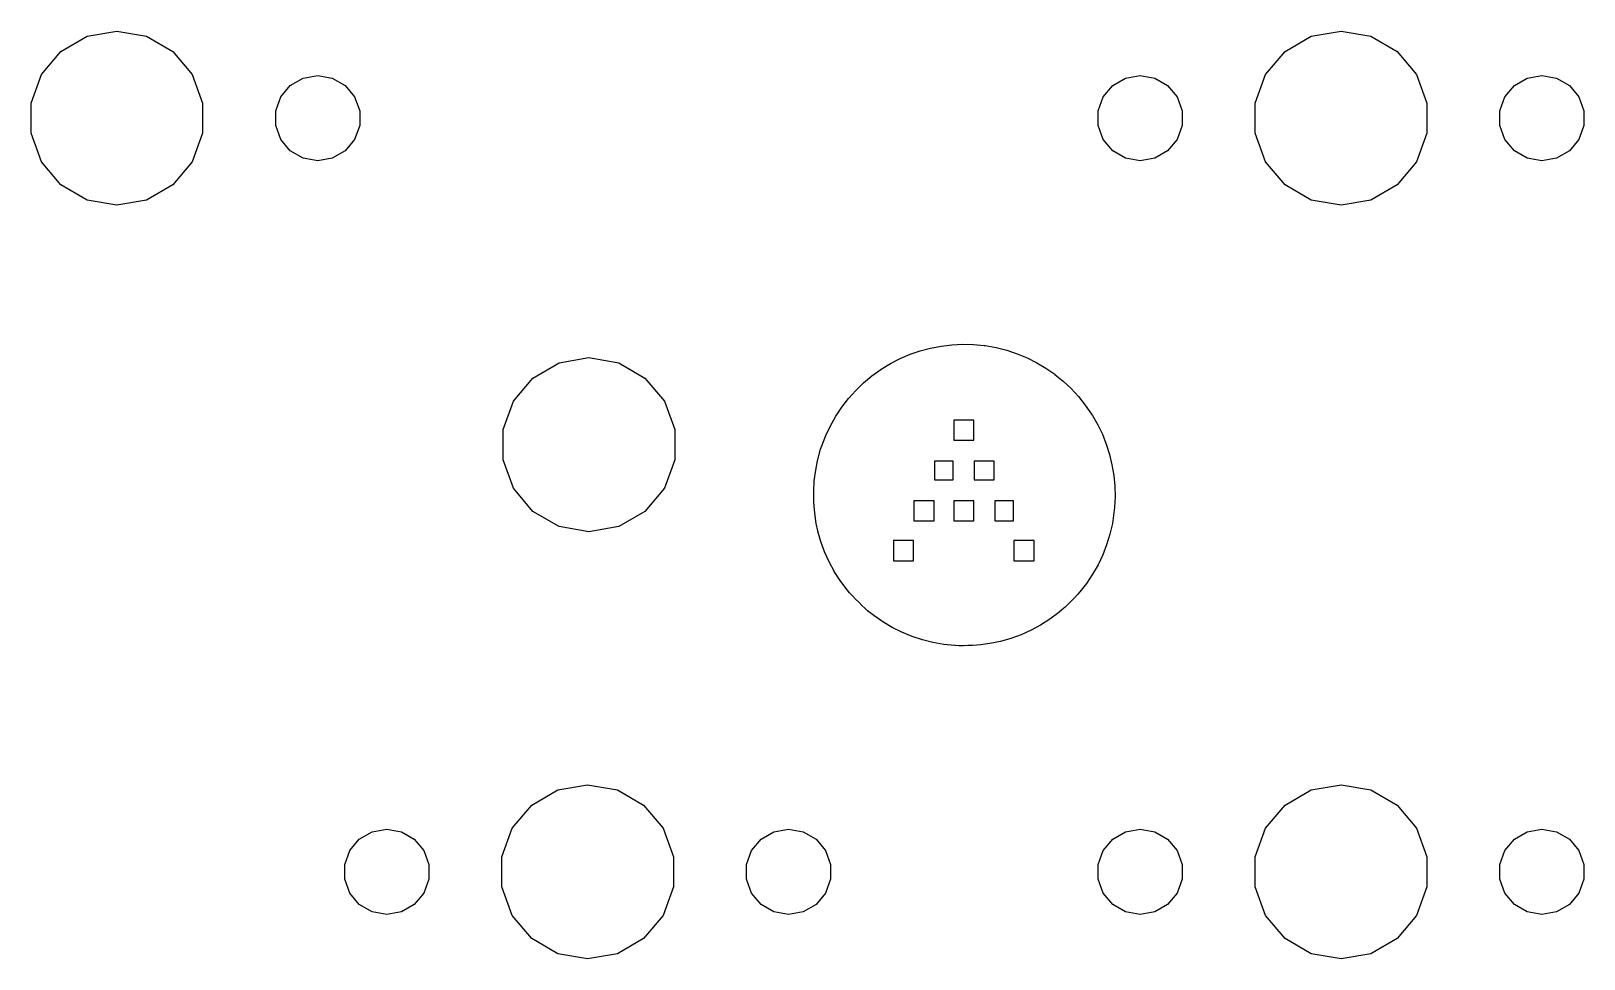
# Model space of a CAD drawing. Extents: x 50 to 349, y -142 to -48.
# Drawn here: x 309.77 to 349.04, y -116.5 to -93.05 of the extents above; entities that cross this region are included whole.
import ezdxf

# ---------------------------------------------------------------- set-up
doc = ezdxf.new("R2010")
doc.units = 0
doc.header["$MEASUREMENT"] = 0
doc.layers.add('BLACK', color=7, linetype='CONTINUOUS')

msp = doc.modelspace()

# ---------------------------------------------------------------- linework, layer by layer
at = {"layer": 'Black'}
for p, q in [((311.191, -93.1805), (311.944, -93.0477)), ((311.944, -93.0477), (312.697, -93.1805)), ((342.147, -93.1805), (342.9, -93.0477)), ((342.9, -93.0477), (343.653, -93.1805)), ((310.528, -93.563), (311.191, -93.1805)), ((312.697, -93.1805), (313.359, -93.563)), ((341.484, -93.563), (342.147, -93.1805)), ((343.653, -93.1805), (344.316, -93.563)), ((310.037, -94.1489), (310.528, -93.563)), ((313.359, -93.563), (313.851, -94.1489)), ((340.993, -94.1489), (341.484, -93.563)), ((344.316, -93.563), (344.807, -94.1489)), ((309.775, -94.8676), (310.037, -94.1489)), ((313.851, -94.1489), (314.113, -94.8676)), ((316.33, -94.4234), (316.655, -94.236)), ((316.655, -94.236), (317.024, -94.1709)), ((317.024, -94.1709), (317.393, -94.236)), ((317.393, -94.236), (317.717, -94.4234)), ((337.126, -94.4234), (337.451, -94.236)), ((337.451, -94.236), (337.82, -94.1709)), ((337.82, -94.1709), (338.189, -94.236)), ((338.189, -94.236), (338.514, -94.4234)), ((340.731, -94.8676), (340.993, -94.1489)), ((344.807, -94.1489), (345.069, -94.8676)), ((347.286, -94.4234), (347.611, -94.236)), ((347.611, -94.236), (347.98, -94.1709)), ((347.98, -94.1709), (348.349, -94.236)), ((348.349, -94.236), (348.674, -94.4234)), ((316.089, -94.7104), (316.33, -94.4234)), ((317.717, -94.4234), (317.958, -94.7104)), ((336.885, -94.7104), (337.126, -94.4234)), ((338.514, -94.4234), (338.755, -94.7104)), ((347.045, -94.7104), (347.286, -94.4234)), ((348.674, -94.4234), (348.915, -94.7104)), ((309.775, -95.6324), (309.775, -94.8676)), ((314.113, -94.8676), (314.113, -95.6324)), ((315.961, -95.0626), (316.089, -94.7104)), ((317.958, -94.7104), (318.086, -95.0626)), ((336.757, -95.0626), (336.885, -94.7104)), ((338.755, -94.7104), (338.883, -95.0626)), ((340.731, -95.6324), (340.731, -94.8676)), ((345.069, -94.8676), (345.069, -95.6324)), ((346.917, -95.0626), (347.045, -94.7104)), ((348.915, -94.7104), (349.043, -95.0626)), ((315.961, -95.4374), (315.961, -95.0626)), ((318.086, -95.0626), (318.086, -95.4374)), ((336.757, -95.4374), (336.757, -95.0626)), ((338.883, -95.0626), (338.883, -95.4374)), ((346.917, -95.4374), (346.917, -95.0626)), ((349.043, -95.0626), (349.043, -95.4374)), ((310.037, -96.3511), (309.775, -95.6324)), ((314.113, -95.6324), (313.851, -96.3511)), ((316.089, -95.7896), (315.961, -95.4374)), ((316.33, -96.0766), (316.089, -95.7896)), ((317.958, -95.7896), (317.717, -96.0766)), ((318.086, -95.4374), (317.958, -95.7896)), ((336.885, -95.7896), (336.757, -95.4374)), ((337.126, -96.0766), (336.885, -95.7896)), ((338.755, -95.7896), (338.514, -96.0766)), ((338.883, -95.4374), (338.755, -95.7896)), ((340.993, -96.3511), (340.731, -95.6324)), ((345.069, -95.6324), (344.807, -96.3511)), ((347.045, -95.7896), (346.917, -95.4374)), ((347.286, -96.0766), (347.045, -95.7896)), ((348.915, -95.7896), (348.674, -96.0766)), ((349.043, -95.4374), (348.915, -95.7896)), ((316.655, -96.264), (316.33, -96.0766)), ((317.717, -96.0766), (317.393, -96.264)), ((337.451, -96.264), (337.126, -96.0766)), ((338.514, -96.0766), (338.189, -96.264)), ((347.611, -96.264), (347.286, -96.0766)), ((348.674, -96.0766), (348.349, -96.264)), ((310.528, -96.937), (310.037, -96.3511)), ((313.851, -96.3511), (313.359, -96.937)), ((317.024, -96.3291), (316.655, -96.264)), ((317.393, -96.264), (317.024, -96.3291)), ((337.82, -96.3291), (337.451, -96.264)), ((338.189, -96.264), (337.82, -96.3291)), ((341.484, -96.937), (340.993, -96.3511)), ((344.807, -96.3511), (344.316, -96.937)), ((347.98, -96.3291), (347.611, -96.264)), ((348.349, -96.264), (347.98, -96.3291)), ((311.191, -97.3195), (310.528, -96.937)), ((313.359, -96.937), (312.697, -97.3195)), ((342.147, -97.3195), (341.484, -96.937)), ((344.316, -96.937), (343.653, -97.3195)), ((311.944, -97.4523), (311.191, -97.3195)), ((312.697, -97.3195), (311.944, -97.4523)), ((342.9, -97.4523), (342.147, -97.3195)), ((343.653, -97.3195), (342.9, -97.4523)), ((323.129, -101.436), (323.882, -101.303)), ((323.882, -101.303), (324.635, -101.436)), ((331.75, -101.326), (332.001, -101.219)), ((332.001, -101.219), (332.258, -101.13)), ((332.001, -101.219), (332.001, -101.219)), ((332.001, -101.219), (332.001, -101.219)), ((332.258, -101.13), (332.521, -101.06)), ((332.258, -101.13), (332.258, -101.13)), ((332.258, -101.13), (332.258, -101.13)), ((332.521, -101.06), (332.788, -101.009)), ((332.521, -101.06), (332.521, -101.06)), ((332.521, -101.06), (332.521, -101.06)), ((332.788, -101.009), (332.789, -101.009)), ((332.789, -101.009), (333.059, -100.976)), ((332.789, -101.009), (332.789, -101.009)), ((333.059, -100.976), (333.059, -100.976)), ((333.059, -100.976), (333.06, -100.976)), ((333.06, -100.976), (333.332, -100.963)), ((333.332, -100.963), (333.332, -100.963)), ((333.332, -100.963), (333.332, -100.963)), ((333.332, -100.963), (333.605, -100.97)), ((333.605, -100.97), (333.606, -100.97)), ((333.606, -100.97), (333.606, -100.97)), ((333.606, -100.97), (333.879, -100.997)), ((333.879, -100.997), (333.879, -100.997)), ((333.879, -100.997), (333.879, -100.997)), ((333.879, -100.997), (333.904, -101)), ((333.904, -101), (333.904, -101)), ((333.904, -101), (333.904, -101)), ((333.904, -101), (334.179, -101.049)), ((334.179, -101.049), (334.179, -101.049)), ((334.179, -101.049), (334.179, -101.049)), ((334.179, -101.049), (334.447, -101.117)), ((334.447, -101.117), (334.447, -101.117)), ((334.447, -101.117), (334.447, -101.117)), ((334.447, -101.117), (334.708, -101.204)), ((334.708, -101.204), (334.708, -101.204)), ((334.708, -101.204), (334.708, -101.204)), ((334.708, -101.204), (334.96, -101.308)), ((334.96, -101.308), (334.961, -101.308)), ((334.961, -101.308), (334.961, -101.308)), ((334.961, -101.308), (335.204, -101.43)), ((322.466, -101.818), (323.129, -101.436)), ((324.635, -101.436), (325.297, -101.818)), ((331.038, -101.764), (331.263, -101.601)), ((331.263, -101.601), (331.274, -101.594)), ((331.263, -101.601), (331.263, -101.601)), ((331.263, -101.601), (331.263, -101.601)), ((331.274, -101.594), (331.507, -101.451)), ((331.274, -101.594), (331.274, -101.594)), ((331.274, -101.594), (331.274, -101.594)), ((331.507, -101.451), (331.508, -101.451)), ((331.508, -101.451), (331.75, -101.326)), ((331.508, -101.451), (331.508, -101.451)), ((331.75, -101.326), (331.75, -101.326)), ((331.75, -101.326), (331.75, -101.326)), ((335.204, -101.43), (335.204, -101.43)), ((335.204, -101.43), (335.204, -101.43)), ((335.204, -101.43), (335.438, -101.569)), ((335.438, -101.569), (335.438, -101.569)), ((335.438, -101.569), (335.438, -101.569)), ((335.438, -101.569), (335.661, -101.724)), ((321.975, -102.404), (322.466, -101.818)), ((325.297, -101.818), (325.789, -102.404)), ((330.628, -102.134), (330.826, -101.942)), ((330.826, -101.942), (331.038, -101.764)), ((330.826, -101.942), (330.826, -101.942)), ((330.826, -101.942), (330.826, -101.942)), ((331.038, -101.764), (331.038, -101.764)), ((331.038, -101.764), (331.038, -101.764)), ((335.661, -101.724), (335.661, -101.724)), ((335.661, -101.724), (335.661, -101.725)), ((335.661, -101.725), (335.873, -101.896)), ((335.873, -101.896), (335.873, -101.896)), ((335.873, -101.896), (335.873, -101.896)), ((335.873, -101.896), (336.073, -102.083)), ((336.073, -102.083), (336.073, -102.083)), ((336.073, -102.083), (336.073, -102.083)), ((336.073, -102.083), (336.26, -102.285)), ((321.713, -103.123), (321.975, -102.404)), ((325.789, -102.404), (326.051, -103.123)), ((330.276, -102.555), (330.444, -102.339)), ((330.444, -102.338), (330.627, -102.134)), ((330.444, -102.339), (330.444, -102.338)), ((330.444, -102.339), (330.444, -102.339)), ((330.627, -102.134), (330.628, -102.134)), ((330.628, -102.134), (330.628, -102.134)), ((336.26, -102.285), (336.261, -102.285)), ((336.261, -102.285), (336.261, -102.285)), ((336.261, -102.285), (336.434, -102.501)), ((329.989, -103.023), (330.074, -102.873)), ((330.074, -102.873), (330.124, -102.784)), ((330.124, -102.784), (330.276, -102.556)), ((330.124, -102.784), (330.124, -102.784)), ((330.124, -102.784), (330.124, -102.784)), ((330.276, -102.556), (330.276, -102.555)), ((330.276, -102.556), (330.276, -102.556)), ((333.106, -102.88), (333.106, -103.388)), ((333.614, -102.88), (333.106, -102.88)), ((333.614, -103.388), (333.614, -102.88)), ((336.434, -102.501), (336.434, -102.501)), ((336.434, -102.501), (336.434, -102.502)), ((336.434, -102.502), (336.594, -102.732)), ((336.594, -102.732), (336.594, -102.732)), ((336.594, -102.732), (336.594, -102.732)), ((336.594, -102.732), (336.615, -102.766)), ((336.615, -102.766), (336.615, -102.766)), ((336.615, -102.766), (336.615, -102.766)), ((336.615, -102.766), (336.749, -102.998)), ((321.713, -103.887), (321.713, -103.123)), ((326.051, -103.123), (326.051, -103.887)), ((329.771, -103.529), (329.871, -103.272)), ((329.871, -103.271), (329.989, -103.023)), ((329.871, -103.272), (329.871, -103.271)), ((329.871, -103.271), (329.871, -103.271)), ((329.989, -103.023), (329.989, -103.023)), ((329.989, -103.023), (329.989, -103.023)), ((336.749, -102.998), (336.749, -102.998)), ((336.749, -102.998), (336.749, -102.999)), ((336.749, -102.999), (336.866, -103.24)), ((336.866, -103.24), (336.866, -103.241)), ((336.866, -103.241), (336.866, -103.241)), ((336.866, -103.241), (336.964, -103.491)), ((329.669, -103.879), (329.741, -103.62)), ((329.741, -103.62), (329.771, -103.529)), ((329.741, -103.62), (329.741, -103.62)), ((329.741, -103.62), (329.741, -103.62)), ((329.771, -103.529), (329.771, -103.529)), ((329.771, -103.529), (329.771, -103.529)), ((333.106, -103.388), (333.614, -103.388)), ((336.964, -103.491), (336.965, -103.491)), ((336.965, -103.491), (336.965, -103.491)), ((336.965, -103.491), (337.045, -103.748)), ((321.975, -104.606), (321.713, -103.887)), ((326.051, -103.887), (325.789, -104.606)), ((329.616, -104.145), (329.663, -103.91)), ((329.663, -103.91), (329.669, -103.879)), ((329.669, -103.879), (329.669, -103.879)), ((329.669, -103.879), (329.669, -103.879)), ((332.618, -103.916), (332.618, -104.394)), ((333.096, -103.916), (332.618, -103.916)), ((333.096, -104.394), (333.096, -103.916)), ((333.624, -103.916), (333.624, -104.394)), ((334.132, -103.916), (333.624, -103.916)), ((334.132, -104.394), (334.132, -103.916)), ((337.045, -103.748), (337.045, -103.749)), ((337.045, -103.749), (337.046, -103.749)), ((337.046, -103.749), (337.108, -104.011)), ((337.108, -104.011), (337.108, -104.011)), ((337.108, -104.011), (337.108, -104.012)), ((337.108, -104.012), (337.153, -104.278)), ((329.566, -104.687), (329.581, -104.415)), ((329.581, -104.414), (329.616, -104.145)), ((329.581, -104.415), (329.581, -104.414)), ((329.581, -104.415), (329.581, -104.415)), ((329.616, -104.145), (329.616, -104.145)), ((329.616, -104.145), (329.616, -104.145)), ((332.618, -104.394), (333.096, -104.394)), ((333.624, -104.394), (334.132, -104.394)), ((337.153, -104.278), (337.153, -104.278)), ((337.153, -104.278), (337.153, -104.279)), ((337.153, -104.279), (337.179, -104.548)), ((322.466, -105.192), (321.975, -104.606)), ((325.789, -104.606), (325.297, -105.192)), ((329.568, -104.917), (329.566, -104.687)), ((329.566, -104.687), (329.566, -104.687)), ((329.566, -104.687), (329.566, -104.687)), ((337.186, -104.82), (337.173, -105.091)), ((337.179, -104.548), (337.179, -104.548)), ((337.179, -104.548), (337.179, -104.548)), ((337.179, -104.548), (337.186, -104.819)), ((337.186, -104.819), (337.185, -104.819)), ((337.185, -104.819), (337.186, -104.82)), ((323.129, -105.574), (322.466, -105.192)), ((325.297, -105.192), (324.635, -105.574)), ((329.569, -104.959), (329.568, -104.917)), ((329.591, -105.23), (329.569, -104.959)), ((329.569, -104.959), (329.569, -104.959)), ((329.569, -104.959), (329.569, -104.959)), ((329.632, -105.497), (329.591, -105.23)), ((329.591, -105.23), (329.591, -105.23)), ((329.591, -105.23), (329.591, -105.23)), ((332.1, -104.922), (332.1, -105.43)), ((332.608, -104.922), (332.1, -104.922)), ((332.608, -105.43), (332.608, -104.922)), ((333.106, -104.922), (333.106, -105.43)), ((333.614, -104.922), (333.106, -104.922)), ((333.614, -105.43), (333.614, -104.922)), ((334.142, -104.922), (334.142, -105.43)), ((334.62, -104.922), (334.142, -104.922)), ((334.62, -105.43), (334.62, -104.922)), ((337.173, -105.091), (337.142, -105.361)), ((337.173, -105.091), (337.173, -105.091)), ((337.173, -105.091), (337.173, -105.091)), ((323.882, -105.707), (323.129, -105.574)), ((324.635, -105.574), (323.882, -105.707)), ((329.673, -105.684), (329.632, -105.497)), ((329.632, -105.497), (329.632, -105.497)), ((329.632, -105.497), (329.632, -105.497)), ((332.1, -105.43), (332.608, -105.43)), ((333.106, -105.43), (333.614, -105.43)), ((334.142, -105.43), (334.62, -105.43)), ((337.118, -105.497), (337.056, -105.769)), ((337.142, -105.361), (337.118, -105.497)), ((337.118, -105.497), (337.118, -105.497)), ((337.118, -105.497), (337.118, -105.497)), ((337.142, -105.361), (337.142, -105.361)), ((337.142, -105.361), (337.142, -105.361)), ((329.673, -105.685), (329.673, -105.684)), ((329.673, -105.684), (329.673, -105.684)), ((329.741, -105.924), (329.673, -105.685)), ((329.748, -105.95), (329.741, -105.924)), ((329.748, -105.951), (329.748, -105.95)), ((329.748, -105.95), (329.748, -105.95)), ((329.843, -106.209), (329.748, -105.951)), ((331.582, -105.928), (331.582, -106.436)), ((332.09, -105.928), (331.582, -105.928)), ((332.09, -106.436), (332.09, -105.928)), ((334.63, -105.928), (334.63, -106.436)), ((335.138, -105.928), (334.63, -105.928)), ((335.138, -106.436), (335.138, -105.928)), ((337.055, -105.769), (336.974, -106.033)), ((337.056, -105.769), (337.055, -105.769)), ((337.055, -105.769), (337.055, -105.769)), ((329.843, -106.21), (329.843, -106.209)), ((329.956, -106.461), (329.843, -106.21)), ((329.843, -106.21), (329.843, -106.21)), ((336.874, -106.29), (336.755, -106.539)), ((336.974, -106.033), (336.874, -106.29)), ((336.874, -106.29), (336.874, -106.29)), ((336.874, -106.29), (336.874, -106.29)), ((336.974, -106.033), (336.974, -106.033)), ((336.974, -106.033), (336.974, -106.033)), ((329.956, -106.462), (329.956, -106.461)), ((329.956, -106.461), (329.956, -106.461)), ((330.087, -106.704), (329.956, -106.462)), ((330.087, -106.705), (330.087, -106.704)), ((330.087, -106.704), (330.087, -106.704)), ((330.235, -106.938), (330.087, -106.705)), ((331.582, -106.436), (332.09, -106.436)), ((334.63, -106.436), (335.138, -106.436)), ((336.618, -106.779), (336.463, -107.009)), ((336.755, -106.539), (336.618, -106.779)), ((336.618, -106.779), (336.618, -106.779)), ((336.618, -106.779), (336.618, -106.779)), ((336.755, -106.539), (336.755, -106.539)), ((336.755, -106.539), (336.755, -106.539)), ((330.236, -106.938), (330.235, -106.938)), ((330.235, -106.938), (330.235, -106.938)), ((330.401, -107.161), (330.236, -106.938)), ((330.411, -107.173), (330.401, -107.161)), ((330.401, -107.161), (330.401, -107.161)), ((330.401, -107.161), (330.401, -107.161)), ((330.411, -107.174), (330.411, -107.173)), ((330.411, -107.173), (330.411, -107.173)), ((330.472, -107.244), (330.411, -107.174)), ((336.463, -107.01), (336.299, -107.221)), ((336.463, -107.009), (336.463, -107.009)), ((336.463, -107.009), (336.463, -107.01)), ((330.543, -107.322), (330.472, -107.244)), ((330.472, -107.244), (330.472, -107.244)), ((330.472, -107.244), (330.472, -107.244)), ((330.543, -107.323), (330.543, -107.322)), ((330.621, -107.405), (330.543, -107.323)), ((330.543, -107.323), (330.543, -107.323)), ((330.703, -107.488), (330.621, -107.405)), ((330.621, -107.405), (330.621, -107.405)), ((330.621, -107.405), (330.621, -107.405)), ((330.784, -107.567), (330.703, -107.488)), ((330.703, -107.488), (330.703, -107.488)), ((330.703, -107.488), (330.703, -107.488)), ((330.861, -107.639), (330.784, -107.567)), ((330.784, -107.567), (330.784, -107.567)), ((330.784, -107.567), (330.784, -107.567)), ((336.005, -107.529), (335.923, -107.607)), ((336.088, -107.447), (336.005, -107.529)), ((336.005, -107.529), (336.005, -107.529)), ((336.005, -107.529), (336.005, -107.529)), ((336.167, -107.366), (336.088, -107.447)), ((336.088, -107.447), (336.088, -107.447)), ((336.088, -107.447), (336.088, -107.447)), ((336.239, -107.289), (336.167, -107.366)), ((336.167, -107.366), (336.167, -107.366)), ((336.167, -107.366), (336.167, -107.366)), ((336.299, -107.221), (336.239, -107.289)), ((336.239, -107.289), (336.239, -107.289)), ((336.239, -107.289), (336.239, -107.289)), ((336.299, -107.221), (336.299, -107.221)), ((336.299, -107.221), (336.299, -107.221)), ((330.929, -107.699), (330.861, -107.639)), ((330.861, -107.639), (330.861, -107.639)), ((330.861, -107.639), (330.861, -107.639)), ((331.086, -107.823), (330.929, -107.699)), ((330.929, -107.699), (330.929, -107.699)), ((330.929, -107.699), (330.929, -107.699)), ((331.314, -107.982), (331.086, -107.823)), ((331.086, -107.823), (331.086, -107.823)), ((331.086, -107.823), (331.086, -107.823)), ((331.551, -108.123), (331.314, -107.982)), ((331.314, -107.982), (331.314, -107.982)), ((331.314, -107.982), (331.314, -107.982)), ((335.537, -107.915), (335.305, -108.063)), ((335.538, -107.915), (335.537, -107.915)), ((335.761, -107.749), (335.538, -107.915)), ((335.538, -107.915), (335.538, -107.915)), ((335.773, -107.739), (335.761, -107.749)), ((335.761, -107.749), (335.761, -107.749)), ((335.761, -107.749), (335.761, -107.749)), ((335.774, -107.739), (335.773, -107.739)), ((335.773, -107.739), (335.773, -107.739)), ((335.844, -107.678), (335.774, -107.739)), ((335.922, -107.607), (335.844, -107.678)), ((335.844, -107.678), (335.844, -107.678)), ((335.844, -107.678), (335.844, -107.678)), ((335.923, -107.607), (335.922, -107.607)), ((335.923, -107.607), (335.923, -107.607)), ((331.552, -108.123), (331.551, -108.123)), ((331.551, -108.123), (331.551, -108.123)), ((331.797, -108.246), (331.552, -108.123)), ((331.798, -108.246), (331.797, -108.246)), ((332.052, -108.351), (331.798, -108.246)), ((331.798, -108.246), (331.798, -108.246)), ((332.313, -108.437), (332.052, -108.351)), ((332.052, -108.351), (332.052, -108.351)), ((332.052, -108.351), (332.052, -108.351)), ((334.811, -108.307), (334.552, -108.401)), ((335.062, -108.194), (334.811, -108.306)), ((334.811, -108.306), (334.811, -108.307)), ((334.811, -108.307), (334.811, -108.307)), ((335.304, -108.063), (335.062, -108.194)), ((335.062, -108.194), (335.062, -108.194)), ((335.062, -108.194), (335.062, -108.194)), ((335.305, -108.063), (335.304, -108.063)), ((335.304, -108.063), (335.304, -108.063)), ((332.581, -108.504), (332.313, -108.437)), ((332.313, -108.437), (332.313, -108.437)), ((332.313, -108.437), (332.313, -108.437)), ((332.854, -108.551), (332.581, -108.504)), ((332.581, -108.504), (332.581, -108.504)), ((332.581, -108.504), (332.581, -108.504)), ((332.855, -108.551), (332.854, -108.551)), ((333.133, -108.579), (332.855, -108.551)), ((332.855, -108.551), (332.855, -108.551)), ((333.148, -108.58), (333.133, -108.579)), ((333.133, -108.579), (333.133, -108.579)), ((333.133, -108.579), (333.133, -108.579)), ((333.243, -108.584), (333.148, -108.58)), ((333.148, -108.58), (333.148, -108.58)), ((333.148, -108.58), (333.148, -108.58)), ((333.35, -108.585), (333.243, -108.584)), ((333.243, -108.584), (333.243, -108.584)), ((333.243, -108.584), (333.243, -108.584)), ((333.465, -108.583), (333.35, -108.585)), ((333.35, -108.585), (333.35, -108.585)), ((333.35, -108.585), (333.35, -108.585)), ((333.58, -108.578), (333.465, -108.583)), ((333.465, -108.583), (333.465, -108.583)), ((333.465, -108.583), (333.465, -108.583)), ((333.689, -108.572), (333.58, -108.578)), ((333.58, -108.578), (333.58, -108.578)), ((333.58, -108.578), (333.58, -108.578)), ((333.787, -108.563), (333.689, -108.572)), ((333.689, -108.572), (333.689, -108.572)), ((333.689, -108.572), (333.689, -108.572)), ((334.016, -108.532), (333.787, -108.563)), ((333.787, -108.563), (333.787, -108.563)), ((333.787, -108.563), (333.787, -108.563)), ((334.017, -108.532), (334.016, -108.532)), ((334.016, -108.532), (334.016, -108.532)), ((334.287, -108.476), (334.017, -108.532)), ((334.552, -108.401), (334.287, -108.476)), ((334.287, -108.476), (334.287, -108.476)), ((334.287, -108.476), (334.287, -108.476)), ((334.552, -108.401), (334.552, -108.401)), ((334.552, -108.401), (334.552, -108.401)), ((322.434, -112.613), (323.097, -112.231)), ((323.097, -112.231), (323.85, -112.098)), ((323.85, -112.098), (324.603, -112.231)), ((324.603, -112.231), (325.266, -112.613)), ((341.484, -112.613), (342.147, -112.231)), ((342.147, -112.231), (342.9, -112.098)), ((342.9, -112.098), (343.653, -112.231)), ((343.653, -112.231), (344.316, -112.613)), ((321.943, -113.199), (322.434, -112.613)), ((325.266, -112.613), (325.757, -113.199)), ((340.993, -113.199), (341.484, -112.613)), ((344.316, -112.613), (344.807, -113.199)), ((317.835, -113.76), (318.076, -113.473)), ((318.076, -113.473), (318.401, -113.286)), ((318.401, -113.286), (318.77, -113.221)), ((318.77, -113.221), (319.139, -113.286)), ((319.139, -113.286), (319.464, -113.473)), ((319.464, -113.473), (319.705, -113.76)), ((321.681, -113.918), (321.943, -113.199)), ((325.757, -113.199), (326.019, -113.918)), ((327.995, -113.76), (328.236, -113.473)), ((328.236, -113.473), (328.561, -113.286)), ((328.561, -113.286), (328.93, -113.221)), ((328.93, -113.221), (329.299, -113.286)), ((329.299, -113.286), (329.624, -113.473)), ((329.624, -113.473), (329.865, -113.76)), ((336.885, -113.76), (337.126, -113.473)), ((337.126, -113.473), (337.451, -113.286)), ((337.451, -113.286), (337.82, -113.221)), ((337.82, -113.221), (338.189, -113.286)), ((338.189, -113.286), (338.514, -113.473)), ((338.514, -113.473), (338.755, -113.76)), ((340.731, -113.918), (340.993, -113.199)), ((344.807, -113.199), (345.069, -113.918)), ((347.045, -113.76), (347.286, -113.473)), ((347.286, -113.473), (347.611, -113.286)), ((347.611, -113.286), (347.98, -113.221)), ((347.98, -113.221), (348.349, -113.286)), ((348.349, -113.286), (348.674, -113.473)), ((348.674, -113.473), (348.915, -113.76)), ((317.707, -114.113), (317.835, -113.76)), ((319.705, -113.76), (319.833, -114.113)), ((327.867, -114.113), (327.995, -113.76)), ((329.865, -113.76), (329.993, -114.113)), ((336.757, -114.113), (336.885, -113.76)), ((338.755, -113.76), (338.883, -114.113)), ((346.917, -114.113), (347.045, -113.76)), ((348.915, -113.76), (349.043, -114.113)), ((317.707, -114.487), (317.707, -114.113)), ((319.833, -114.113), (319.833, -114.487)), ((321.681, -114.682), (321.681, -113.918)), ((326.019, -113.918), (326.019, -114.682)), ((327.867, -114.487), (327.867, -114.113)), ((329.993, -114.113), (329.993, -114.487)), ((336.757, -114.487), (336.757, -114.113)), ((338.883, -114.113), (338.883, -114.487)), ((340.731, -114.682), (340.731, -113.918)), ((345.069, -113.918), (345.069, -114.682)), ((346.917, -114.487), (346.917, -114.113)), ((349.043, -114.113), (349.043, -114.487)), ((317.835, -114.84), (317.707, -114.487)), ((319.833, -114.487), (319.705, -114.84)), ((327.995, -114.84), (327.867, -114.487)), ((329.993, -114.487), (329.865, -114.84)), ((336.885, -114.84), (336.757, -114.487)), ((338.883, -114.487), (338.755, -114.84)), ((347.045, -114.84), (346.917, -114.487)), ((349.043, -114.487), (348.915, -114.84)), ((318.076, -115.127), (317.835, -114.84)), ((319.705, -114.84), (319.464, -115.127)), ((321.943, -115.401), (321.681, -114.682)), ((326.019, -114.682), (325.757, -115.401)), ((328.236, -115.127), (327.995, -114.84)), ((329.865, -114.84), (329.624, -115.127)), ((337.126, -115.127), (336.885, -114.84)), ((338.755, -114.84), (338.514, -115.127)), ((340.993, -115.401), (340.731, -114.682)), ((345.069, -114.682), (344.807, -115.401)), ((347.286, -115.127), (347.045, -114.84)), ((348.915, -114.84), (348.674, -115.127)), ((318.401, -115.314), (318.076, -115.127)), ((318.77, -115.379), (318.401, -115.314)), ((319.139, -115.314), (318.77, -115.379)), ((319.464, -115.127), (319.139, -115.314)), ((322.434, -115.987), (321.943, -115.401)), ((325.757, -115.401), (325.266, -115.987)), ((328.561, -115.314), (328.236, -115.127)), ((328.93, -115.379), (328.561, -115.314)), ((329.299, -115.314), (328.93, -115.379)), ((329.624, -115.127), (329.299, -115.314)), ((337.451, -115.314), (337.126, -115.127)), ((337.82, -115.379), (337.451, -115.314)), ((338.189, -115.314), (337.82, -115.379)), ((338.514, -115.127), (338.189, -115.314)), ((341.484, -115.987), (340.993, -115.401)), ((344.807, -115.401), (344.316, -115.987)), ((347.611, -115.314), (347.286, -115.127)), ((347.98, -115.379), (347.611, -115.314)), ((348.349, -115.314), (347.98, -115.379)), ((348.674, -115.127), (348.349, -115.314)), ((323.097, -116.369), (322.434, -115.987)), ((325.266, -115.987), (324.603, -116.369)), ((342.147, -116.369), (341.484, -115.987)), ((344.316, -115.987), (343.653, -116.369)), ((323.85, -116.502), (323.097, -116.369)), ((324.603, -116.369), (323.85, -116.502)), ((342.9, -116.502), (342.147, -116.369)), ((343.653, -116.369), (342.9, -116.502))]:
    msp.add_line(p, q, dxfattribs=at)

doc.saveas('drawing.dxf')
